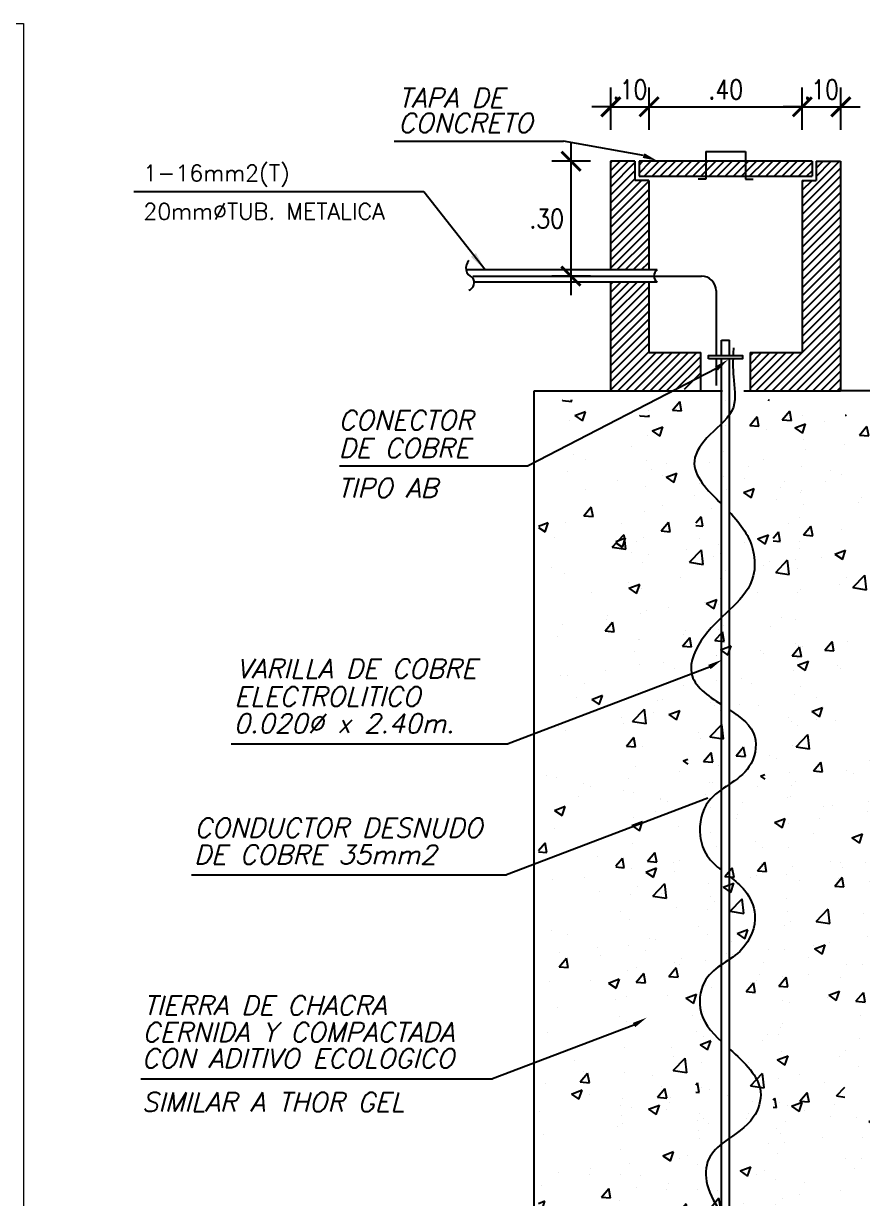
# Model space of a CAD drawing. Header units: millimetres. Extents: x 821 to 906, y 83 to 185.
# Drawn here: x 887.43 to 891.33, y 91.86 to 97.32 of the extents above; entities that cross this region are included whole.
import ezdxf

# ---------------------------------------------------------------- set-up
doc = ezdxf.new("R2010")
doc.units = ezdxf.units.MM
doc.linetypes.add('HIDDEN', pattern=[0.375, 0.25, -0.125])
doc.linetypes.add('HIDDEN2', pattern=[0.1875, 0.125, -0.0625])
for name, color, linetype in [('Alimentador', 1, 'HIDDEN'), ('Alumbrado', 3, 'Continuous'), ('BLOCK', 6, 'Continuous'), ('E-TEXTOS', 3, 'Continuous'), ('ND', 2, 'Continuous'), ('S-ESQUEMA', 3, 'Continuous'), ('tc', 150, 'HIDDEN2')]:
    doc.layers.add(name, color=color, linetype=linetype)
doc.styles.add('ROMANS', font='romans.shx', dxfattribs={"height": 0.09})
doc.styles.add('SARA', font='romans.shx', dxfattribs={"width": 0.85, "height": 0.1})
doc.dimstyles.new('ACOT1_50_25', dxfattribs={"dimtxt": 0.095, "dimasz": 0.1, "dimexe": 0.1, "dimexo": 0.1, "dimgap": 0.04, "dimtad": 2, "dimtih": 1, "dimtoh": 1, "dimlfac": 0.5, "dimzin": 4, "dimdsep": 46, "dimtxsty": 'Standard', "dimblk1": 'ARCHTICK', "dimblk2": 'ARCHTICK', "dimsah": 1, "dimcen": 0.1, "dimdle": 0.1, "dimclrd": 7, "dimclre": 7, "dimclrt": 3, "dimadec": 0, "dimazin": 0, "dimtfac": 1, "dimtix": 1, "dimtmove": 2, "dimatfit": 3, "dimldrblk": 'ARCHTICK', "dimfxl": 1, "dimtolj": 1, "dimtzin": 4, "dimarcsym": 0})
doc.dimstyles.new('JOSE', dxfattribs={"dimtxt": 0.2, "dimasz": 0.1, "dimexe": 0.1, "dimexo": 0.1, "dimgap": 0.025, "dimtad": 1, "dimzin": 5, "dimdsep": 46, "dimtxsty": 'Standard', "dimcen": 0.1, "dimdle": 0.1, "dimclrd": 7, "dimclre": 7, "dimclrt": 3, "dimadec": 0, "dimazin": 0, "dimtfac": 1, "dimtmove": 2, "dimatfit": 3, "dimfxl": 1, "dimtvp": 1, "dimtolj": 1, "dimtzin": 5, "dimarcsym": 0})

# ---------------------------------------------------------------- blocks, each defined once
blk = doc.blocks.new('TG4TG45T6HFF')
at = {"color": 251, "lineweight": 0, "true_color": 0x636466}
blk.add_line((861.1075, 172.5249), (868.1075, 172.5249), dxfattribs=at)
blk.add_lwpolyline([(861.1075, 172.5249), (868.1075, 172.5249), (868.1075, 165.8249), (861.1075, 165.8249)], close=True, dxfattribs=at)
blk = doc.blocks.new('_ARCHTICK')
at = {"color": 0, "linetype": 'ByBlock', "const_width": 0.15}
blk.add_lwpolyline([(-0.5, -0.5), (0.5, 0.5)], dxfattribs=at)
blk = doc.blocks.new('*D48')
at = {"layer": 'Defpoints', "color": 0, "transparency": 16777216}
for p in [(1378.8602, 136.4875), (1378.6585, 136.2677), (1378.8602, 136.2677)]:
    blk.add_point(p, dxfattribs=at)
at = {"layer": 'S-ESQUEMA', "color": 7, "lineweight": -2, "transparency": 16777216}
for p, q in [((1378.6585, 136.3677), (1378.6585, 136.5875)), ((1378.8602, 136.3677), (1378.8602, 136.5875)), ((1378.6585, 136.4875), (1378.5585, 136.4875)), ((1378.6585, 136.4875), (1378.8602, 136.4875)), ((1378.8602, 136.4875), (1378.9602, 136.4875))]:
    blk.add_line(p, q, dxfattribs=at)
at = {"layer": 'S-ESQUEMA', "color": 7, "lineweight": -2, "transparency": 16777216, "xscale": 0.1, "yscale": 0.1, "zscale": 0.1}
blk.add_blockref('_ARCHTICK', (1378.6585, 136.4875), dxfattribs=at)
at = {"layer": 'S-ESQUEMA', "color": 7, "lineweight": -2, "transparency": 16777216, "xscale": 0.1, "yscale": 0.1, "zscale": 0.1, "rotation": 180}
blk.add_blockref('_ARCHTICK', (1378.8602, 136.4875), dxfattribs=at)
at = {"layer": 'S-ESQUEMA', "color": 3, "transparency": 16777216, "insert": (1378.7594, 136.5775), "char_height": 0.1, "attachment_point": 5, "style": 'SARA'}
blk.add_mtext('\\A1;.10', dxfattribs=at)
blk = doc.blocks.new('*D49')
at = {"layer": 'Defpoints', "color": 0, "transparency": 16777216}
for p in [(1378.6585, 136.4875), (1377.8585, 136.2677), (1378.6585, 136.2677)]:
    blk.add_point(p, dxfattribs=at)
at = {"layer": 'S-ESQUEMA', "color": 7, "lineweight": -2, "transparency": 16777216}
for p, q in [((1377.8585, 136.3677), (1377.8585, 136.5875)), ((1378.6585, 136.3677), (1378.6585, 136.5875)), ((1377.7585, 136.4875), (1378.7585, 136.4875))]:
    blk.add_line(p, q, dxfattribs=at)
at = {"layer": 'S-ESQUEMA', "color": 7, "lineweight": -2, "transparency": 16777216, "xscale": 0.1, "yscale": 0.1, "zscale": 0.1, "rotation": 180}
blk.add_blockref('_ARCHTICK', (1377.8585, 136.4875), dxfattribs=at)
at = {"layer": 'S-ESQUEMA', "color": 7, "lineweight": -2, "transparency": 16777216, "xscale": 0.1, "yscale": 0.1, "zscale": 0.1}
blk.add_blockref('_ARCHTICK', (1378.6585, 136.4875), dxfattribs=at)
at = {"layer": 'S-ESQUEMA', "color": 3, "transparency": 16777216, "insert": (1378.2585, 136.5775), "char_height": 0.1, "attachment_point": 5, "style": 'SARA'}
blk.add_mtext('\\A1;.40', dxfattribs=at)
blk = doc.blocks.new('*D50')
at = {"layer": 'Defpoints', "color": 0, "transparency": 16777216}
for p in [(1377.8585, 136.4875), (1377.6585, 136.2677), (1377.8585, 136.2677)]:
    blk.add_point(p, dxfattribs=at)
at = {"layer": 'S-ESQUEMA', "color": 7, "lineweight": -2, "transparency": 16777216}
for p, q in [((1377.6585, 136.3677), (1377.6585, 136.5875)), ((1377.8585, 136.3677), (1377.8585, 136.5875)), ((1377.6585, 136.4875), (1377.5585, 136.4875)), ((1377.6585, 136.4875), (1377.8585, 136.4875)), ((1377.8585, 136.4875), (1377.9585, 136.4875))]:
    blk.add_line(p, q, dxfattribs=at)
at = {"layer": 'S-ESQUEMA', "color": 7, "lineweight": -2, "transparency": 16777216, "xscale": 0.1, "yscale": 0.1, "zscale": 0.1}
blk.add_blockref('_ARCHTICK', (1377.6585, 136.4875), dxfattribs=at)
at = {"layer": 'S-ESQUEMA', "color": 7, "lineweight": -2, "transparency": 16777216, "xscale": 0.1, "yscale": 0.1, "zscale": 0.1, "rotation": 180}
blk.add_blockref('_ARCHTICK', (1377.8585, 136.4875), dxfattribs=at)
at = {"layer": 'S-ESQUEMA', "color": 3, "transparency": 16777216, "insert": (1377.7585, 136.5775), "char_height": 0.1, "attachment_point": 5, "style": 'SARA'}
blk.add_mtext('\\A1;.10', dxfattribs=at)
blk = doc.blocks.new('*D51')
at = {"layer": 'Defpoints', "color": 0, "transparency": 16777216}
for p in [(1378.8602, 136.4875), (1378.6585, 136.2677), (1378.8602, 136.2677)]:
    blk.add_point(p, dxfattribs=at)
at = {"layer": 'S-ESQUEMA', "color": 7, "lineweight": -2, "transparency": 16777216}
for p, q in [((1378.6585, 136.3677), (1378.6585, 136.5875)), ((1378.8602, 136.3677), (1378.8602, 136.5875)), ((1378.6585, 136.4875), (1378.5585, 136.4875)), ((1378.6585, 136.4875), (1378.8602, 136.4875)), ((1378.8602, 136.4875), (1378.9602, 136.4875))]:
    blk.add_line(p, q, dxfattribs=at)
at = {"layer": 'S-ESQUEMA', "color": 7, "lineweight": -2, "transparency": 16777216, "xscale": 0.1, "yscale": 0.1, "zscale": 0.1}
blk.add_blockref('_ARCHTICK', (1378.6585, 136.4875), dxfattribs=at)
at = {"layer": 'S-ESQUEMA', "color": 7, "lineweight": -2, "transparency": 16777216, "xscale": 0.1, "yscale": 0.1, "zscale": 0.1, "rotation": 180}
blk.add_blockref('_ARCHTICK', (1378.8602, 136.4875), dxfattribs=at)
at = {"layer": 'S-ESQUEMA', "color": 3, "transparency": 16777216, "insert": (1378.7594, 136.5775), "char_height": 0.1, "attachment_point": 5, "style": 'SARA'}
blk.add_mtext('\\A1;.10', dxfattribs=at)
blk = doc.blocks.new('*D52')
at = {"layer": 'Defpoints', "color": 0, "transparency": 16777216}
for p in [(1377.6518, 136.2028), (1377.4502, 135.6028), (1377.6518, 135.6028)]:
    blk.add_point(p, dxfattribs=at)
at = {"layer": 'S-ESQUEMA', "color": 7, "lineweight": -2, "transparency": 16777216}
for p, q in [((1377.4502, 136.3028), (1377.4502, 135.5028)), ((1377.5518, 136.2028), (1377.3502, 136.2028)), ((1377.5518, 135.6028), (1377.3502, 135.6028))]:
    blk.add_line(p, q, dxfattribs=at)
at = {"layer": 'S-ESQUEMA', "color": 7, "lineweight": -2, "transparency": 16777216, "xscale": 0.1, "yscale": 0.1, "zscale": 0.1}
for p, rotation in [((1377.4502, 136.2028), 90), ((1377.4502, 135.6028), 270)]:
    blk.add_blockref('_ARCHTICK', p, dxfattribs=dict(at, rotation=rotation))
at = {"layer": 'S-ESQUEMA', "color": 3, "transparency": 16777216, "insert": (1377.3232, 135.9028), "char_height": 0.1, "attachment_point": 5, "style": 'SARA'}
blk.add_mtext('\\A1;.30', dxfattribs=at)
blk = doc.blocks.new('*X47')
at = {"color": 0, "linetype": 'Continuous'}
for p, q in [((368.568, 41.7598), (368.5697, 41.7618)), ((368.568, 41.7598), (368.5919, 41.7577)), ((368.5919, 41.7574), (368.5911, 41.7618)), ((368.8549, 41.7347), (368.8742, 41.7577)), ((368.8788, 41.7323), (368.8742, 41.7574)), ((368.994, 41.7608), (368.994, 41.7608)), ((369.1038, 41.7618), (369.1072, 41.7613)), ((369.1072, 41.761), (369.1071, 41.7618)), ((368.5999, 41.7204), (368.6279, 41.7311)), ((368.5999, 41.7204), (368.6198, 41.707)), ((368.6198, 41.7067), (368.6279, 41.7308)), ((368.7919, 41.7352), (368.7919, 41.7352)), ((368.8549, 41.7347), (368.8788, 41.7326)), ((369.1418, 41.7096), (369.1611, 41.7326)), ((369.1657, 41.7072), (369.1611, 41.7323)), ((368.5866, 41.7071), (368.5866, 41.7071)), ((369.1418, 41.7096), (369.1657, 41.7075)), ((369.1748, 41.6883), (369.2028, 41.6991)), ((369.1748, 41.6883), (369.1946, 41.6749)), ((369.1947, 41.6746), (369.2028, 41.6988)), ((369.2532, 41.7054), (369.2532, 41.7054)), ((369.0016, 41.6722), (369.0016, 41.6722)), ((369.1017, 41.6854), (369.1017, 41.6854)), ((369.1969, 41.6577), (369.1969, 41.6577)), ((368.749, 41.639), (368.749, 41.639)), ((368.9891, 41.6277), (368.9891, 41.6277)), ((368.5975, 41.619), (368.5975, 41.619)), ((368.6269, 41.6049), (368.6269, 41.6049)), ((368.7871, 41.6021), (368.7871, 41.6021)), ((368.8404, 41.5959), (368.8404, 41.5959)), ((369.0936, 41.6063), (369.0936, 41.6063)), ((368.5817, 41.5739), (368.5817, 41.5739)), ((368.8387, 41.5593), (368.8667, 41.5701)), ((368.8586, 41.5456), (368.8667, 41.5698)), ((368.8603, 41.5662), (368.8603, 41.5662)), ((369.0539, 41.5869), (369.0539, 41.5869)), ((369.2675, 41.5779), (369.2675, 41.5779)), ((368.7112, 41.5512), (368.7112, 41.5512)), ((368.8387, 41.5593), (368.8586, 41.5459)), ((368.9247, 41.5422), (368.9247, 41.5422)), ((369.148, 41.5476), (369.148, 41.5476)), ((368.627, 41.5262), (368.627, 41.5262)), ((368.9965, 41.5277), (368.9965, 41.5277)), ((369.1383, 41.5332), (369.1383, 41.5332)), ((369.1894, 41.5184), (369.1894, 41.5184)), ((369.192, 41.5245), (369.192, 41.5245)), ((368.6235, 41.4589), (368.6428, 41.4819)), ((368.6474, 41.4565), (368.6428, 41.4816)), ((368.6437, 41.4812), (368.6437, 41.4812)), ((368.9561, 41.4784), (368.9561, 41.4784)), ((368.9843, 41.4945), (368.9843, 41.4945)), ((368.6235, 41.4589), (368.6474, 41.4568)), ((368.7822, 41.4689), (368.7822, 41.4689)), ((368.916, 41.4405), (368.9297, 41.4568)), ((368.9343, 41.4314), (368.9297, 41.4565)), ((368.5054, 41.4314), (368.5306, 41.4411)), ((368.5054, 41.4284), (368.5225, 41.4169)), ((368.5225, 41.4166), (368.5306, 41.4408)), ((368.5768, 41.4408), (368.5768, 41.4408)), ((368.7229, 41.4384), (368.7229, 41.4384)), ((368.916, 41.4333), (368.9343, 41.4317)), ((369.1973, 41.4087), (369.2166, 41.4317)), ((369.2212, 41.4063), (369.2166, 41.4314)), ((369.2954, 41.4231), (369.2954, 41.4231)), ((368.5473, 41.4016), (368.5473, 41.4016)), ((368.6977, 41.3771), (368.7289, 41.4096)), ((368.7334, 41.3714), (368.7289, 41.4094)), ((368.7608, 41.3926), (368.7608, 41.3926)), ((368.9744, 41.3836), (368.9744, 41.3836)), ((369.0428, 41.3898), (369.0428, 41.3898)), ((369.0774, 41.3983), (369.1054, 41.409)), ((369.0774, 41.3983), (369.0973, 41.3849)), ((369.0974, 41.3846), (369.1055, 41.4088)), ((369.1871, 41.3914), (369.1871, 41.3914)), ((369.1973, 41.4087), (369.2212, 41.4066)), ((368.6977, 41.3771), (368.7333, 41.3716)), ((368.7911, 41.3567), (368.7911, 41.3567)), ((368.8913, 41.3699), (368.8913, 41.3699)), ((368.9794, 41.3614), (368.9794, 41.3614)), ((369.1879, 41.3745), (369.1879, 41.3745)), ((368.5385, 41.3235), (368.5385, 41.3235)), ((368.7773, 41.3358), (368.7773, 41.3358)), ((369.1089, 41.3384), (369.1089, 41.3384)), ((369.1246, 41.3109), (369.1558, 41.3434)), ((369.1602, 41.3052), (369.1558, 41.3432)), ((368.572, 41.3076), (368.572, 41.3076)), ((368.8756, 41.2984), (368.8756, 41.2984)), ((369.1246, 41.3109), (369.1602, 41.3054)), ((368.6424, 41.2583), (368.6424, 41.2583)), ((368.7413, 41.2693), (368.7693, 41.28)), ((368.7413, 41.2693), (368.7612, 41.2559)), ((368.7613, 41.2556), (368.7694, 41.2797)), ((369.1823, 41.2582), (369.1823, 41.2582)), ((369.1901, 41.2653), (369.1901, 41.2653)), ((369.2903, 41.2785), (369.2903, 41.2785)), ((368.9375, 41.2321), (368.9375, 41.2321)), ((368.9745, 41.2282), (368.9745, 41.2282)), ((368.6859, 41.1989), (368.6859, 41.1989)), ((368.7725, 41.2026), (368.7725, 41.2026)), ((368.786, 41.2121), (368.786, 41.2121)), ((368.5671, 41.1744), (368.5671, 41.1744)), ((368.679, 41.158), (368.6983, 41.181)), ((368.6829, 41.1882), (368.6829, 41.1882)), ((368.7029, 41.1556), (368.6983, 41.1807)), ((369.11, 41.1701), (369.11, 41.1701)), ((368.5537, 41.1435), (368.5537, 41.1435)), ((368.679, 41.158), (368.7029, 41.1559)), ((368.9659, 41.1329), (368.9852, 41.1559)), ((368.9898, 41.1305), (368.9852, 41.1556)), ((368.7673, 41.1345), (368.7673, 41.1345)), ((368.9659, 41.1329), (368.9898, 41.1308)), ((368.9801, 41.1082), (369.0081, 41.119)), ((368.9801, 41.1082), (369, 41.0948)), ((368.9808, 41.1254), (368.9808, 41.1254)), ((369, 41.0945), (369.0081, 41.1187)), ((369.0849, 41.1076), (369.0849, 41.1076)), ((369.1774, 41.125), (369.1774, 41.125)), ((369.1851, 41.1208), (369.1851, 41.1208)), ((369.1943, 41.1164), (369.1943, 41.1164)), ((369.2528, 41.1078), (369.2721, 41.1308)), ((369.2528, 41.1078), (369.2767, 41.1057)), ((369.2767, 41.1054), (369.2721, 41.1305)), ((368.8323, 41.0743), (368.8323, 41.0743)), ((368.9697, 41.0951), (368.9697, 41.0951)), ((369.0924, 41.0997), (369.0924, 41.0997)), ((368.6808, 41.0544), (368.6808, 41.0544)), ((368.7676, 41.0694), (368.7676, 41.0694)), ((368.8591, 41.0597), (368.8591, 41.0597)), ((368.5622, 41.0413), (368.5622, 41.0413)), ((368.5807, 41.0412), (368.5807, 41.0412)), ((368.6258, 41.0197), (368.6258, 41.0197)), ((368.6033, 40.9849), (368.6033, 40.9849)), ((368.644, 40.9792), (368.672, 40.99)), ((368.6639, 40.9655), (368.672, 40.9897)), ((369.1726, 40.9919), (369.1726, 40.9919)), ((369.1882, 41.0119), (369.1882, 41.0119)), ((369.2313, 40.9829), (369.2313, 40.9829)), ((368.644, 40.9792), (368.6639, 40.9658)), ((368.7508, 40.9213), (368.7819, 40.9537)), ((368.7864, 40.9155), (368.782, 40.9535)), ((368.8169, 40.9758), (368.8169, 40.9758)), ((368.955, 40.9719), (368.955, 40.9719)), ((368.9648, 40.9619), (368.9648, 40.9619)), ((369.0304, 40.9668), (369.0304, 40.9668)), ((369.0798, 40.963), (369.0798, 40.963)), ((369.2189, 40.9472), (369.2469, 40.9579)), ((369.2388, 40.9335), (369.2469, 40.9576)), ((369.2439, 40.9578), (369.2439, 40.9578)), ((368.7217, 40.9318), (368.7217, 40.9318)), ((368.7508, 40.9213), (368.7864, 40.9158)), ((368.7628, 40.9363), (368.7628, 40.9363)), ((368.9797, 40.9498), (368.9797, 40.9498)), ((369.2189, 40.9472), (369.2388, 40.9338)), ((368.5574, 40.9081), (368.5574, 40.9081)), ((368.5756, 40.8966), (368.5756, 40.8966)), ((368.7271, 40.9165), (368.7271, 40.9165)), ((368.7345, 40.8571), (368.7538, 40.8801)), ((368.7584, 40.8548), (368.7538, 40.8798)), ((369.1777, 40.8551), (369.2088, 40.8875)), ((369.2133, 40.8493), (369.2089, 40.8873)), ((368.7345, 40.8571), (368.7584, 40.8551)), ((368.9599, 40.8287), (368.9599, 40.8287)), ((369.0214, 40.832), (369.0407, 40.855)), ((369.0214, 40.832), (369.0453, 40.83)), ((369.0453, 40.8297), (369.0407, 40.8547)), ((369.1077, 40.8319), (369.1077, 40.8319)), ((369.1677, 40.8587), (369.1677, 40.8587)), ((369.1777, 40.8551), (369.2133, 40.8496)), ((368.7579, 40.8031), (368.7579, 40.8031)), ((368.8828, 40.8182), (368.8947, 40.8227)), ((368.8828, 40.8182), (368.8947, 40.8101)), ((368.9746, 40.8052), (368.9746, 40.8052)), ((369.1261, 40.8252), (369.1261, 40.8252)), ((368.5255, 40.7805), (368.5255, 40.7805)), ((368.5525, 40.775), (368.5525, 40.775)), ((368.739, 40.7714), (368.739, 40.7714)), ((368.8744, 40.7919), (368.8744, 40.7919)), ((368.8745, 40.792), (368.8745, 40.792)), ((368.6218, 40.7588), (368.6218, 40.7588)), ((368.6412, 40.7518), (368.6412, 40.7518)), ((368.9525, 40.7624), (368.9525, 40.7624)), ((369.166, 40.7534), (369.166, 40.7534)), ((368.6098, 40.7267), (368.6098, 40.7267)), ((368.8233, 40.7177), (368.8233, 40.7177)), ((369.0369, 40.7087), (369.0369, 40.7087)), ((369.1628, 40.7256), (369.1628, 40.7256)), ((368.5467, 40.6892), (368.5747, 40.6999)), ((368.5467, 40.6892), (368.5666, 40.6757)), ((368.5666, 40.6754), (368.5747, 40.6996)), ((368.9551, 40.6956), (368.9551, 40.6956)), ((369.2504, 40.6997), (369.2504, 40.6997)), ((369.2735, 40.7007), (369.2735, 40.7007)), ((368.753, 40.67), (368.753, 40.67)), ((368.8694, 40.6475), (368.8694, 40.6475)), ((369.0209, 40.6674), (369.0209, 40.6674)), ((369.1215, 40.6571), (369.1495, 40.6679)), ((369.1215, 40.6571), (369.1414, 40.6437)), ((369.1415, 40.6434), (369.1496, 40.6676)), ((368.5477, 40.6418), (368.5477, 40.6418)), ((368.7692, 40.6343), (368.7692, 40.6343)), ((368.5054, 40.5841), (368.5224, 40.6043)), ((368.5166, 40.601), (368.5166, 40.601)), ((368.527, 40.579), (368.5224, 40.6041)), ((369.0912, 40.5932), (369.0912, 40.5932)), ((369.158, 40.5924), (369.158, 40.5924)), ((368.5054, 40.5812), (368.527, 40.5793)), ((368.6594, 40.5681), (368.6594, 40.5681)), ((368.79, 40.5563), (368.8093, 40.5792)), ((368.79, 40.5563), (368.8139, 40.5542)), ((368.8139, 40.5539), (368.8093, 40.579)), ((368.8579, 40.5532), (368.8579, 40.5532)), ((368.8729, 40.5591), (368.8729, 40.5591)), ((368.9502, 40.5624), (368.9502, 40.5624)), ((369.0769, 40.5312), (369.0962, 40.5541)), ((369.1008, 40.5288), (369.0962, 40.5539)), ((369.2684, 40.5561), (369.2684, 40.5561)), ((368.7482, 40.5368), (368.7482, 40.5368)), ((368.7854, 40.5281), (368.8135, 40.5389)), ((368.7854, 40.5281), (368.8053, 40.5147)), ((368.8054, 40.5144), (368.8135, 40.5386)), ((369.0769, 40.5312), (369.1008, 40.5291)), ((369.0865, 40.5501), (369.0865, 40.5501)), ((369.1683, 40.5429), (369.1683, 40.5429)), ((369.3, 40.541), (369.3, 40.541)), ((368.5428, 40.5087), (368.5428, 40.5087)), ((368.6247, 40.5131), (368.6247, 40.5131)), ((368.8038, 40.4654), (368.835, 40.4979)), ((368.8394, 40.4597), (368.835, 40.4977)), ((369.1871, 40.5054), (369.1871, 40.5054)), ((368.664, 40.4765), (368.664, 40.4765)), ((368.7641, 40.4897), (368.7641, 40.4897)), ((368.8038, 40.4654), (368.8394, 40.4599)), ((368.9538, 40.4654), (368.9538, 40.4654)), ((368.9453, 40.4293), (368.9453, 40.4293)), ((369.1531, 40.4593), (369.1531, 40.4593)), ((369.2307, 40.3992), (369.2619, 40.4317)), ((369.2663, 40.3935), (369.2619, 40.4314)), ((368.7205, 40.4253), (368.7205, 40.4253)), ((368.7433, 40.4037), (368.7433, 40.4037)), ((369.1632, 40.3983), (369.1632, 40.3983)), ((369.2307, 40.3992), (369.2663, 40.3937)), ((368.5379, 40.3755), (368.5379, 40.3755)), ((369.0242, 40.3671), (369.0522, 40.3778)), ((369.0441, 40.3534), (369.0522, 40.3775)), ((369.063, 40.3851), (369.063, 40.3851)), ((368.5815, 40.3637), (368.5815, 40.3637)), ((368.795, 40.3547), (368.795, 40.3547)), ((368.8104, 40.3519), (368.8104, 40.3519)), ((369.0086, 40.3457), (369.0086, 40.3457)), ((369.0242, 40.3671), (369.0441, 40.3536)), ((368.5588, 40.3187), (368.5588, 40.3187)), ((368.6589, 40.3319), (368.6589, 40.3319)), ((368.6658, 40.31), (368.6658, 40.31)), ((369.1065, 40.3254), (369.1065, 40.3254)), ((369.1482, 40.3261), (369.1482, 40.3261)), ((369.2221, 40.3367), (369.2221, 40.3367)), ((368.5586, 40.2805), (368.5779, 40.3035)), ((368.5586, 40.2805), (368.5825, 40.2784)), ((368.5825, 40.2781), (368.5779, 40.3032)), ((368.8455, 40.2554), (368.8648, 40.2784)), ((368.8694, 40.253), (368.8648, 40.2781)), ((368.8733, 40.2853), (368.8733, 40.2853)), ((368.8794, 40.301), (368.8794, 40.301)), ((368.9405, 40.2961), (368.9405, 40.2961)), ((369.0929, 40.2919), (369.0929, 40.2919)), ((368.64, 40.2453), (368.64, 40.2453)), ((368.6881, 40.238), (368.7161, 40.2488)), ((368.708, 40.2243), (368.7162, 40.2485)), ((368.7384, 40.2705), (368.7384, 40.2705)), ((368.8455, 40.2554), (368.8694, 40.2533)), ((369.1324, 40.2303), (369.1517, 40.2533)), ((369.1563, 40.2279), (369.1517, 40.253)), ((369.2094, 40.2605), (369.2094, 40.2605)), ((368.5331, 40.2423), (368.5331, 40.2423)), ((368.6881, 40.238), (368.708, 40.2246)), ((368.9578, 40.2274), (368.9578, 40.2274)), ((369.0579, 40.2406), (369.0579, 40.2406)), ((369.1324, 40.2303), (369.1563, 40.2282)), ((369.263, 40.206), (369.291, 40.2168)), ((369.2829, 40.1923), (369.291, 40.2165)), ((368.7052, 40.1941), (368.7052, 40.1941)), ((369.1434, 40.1929), (369.1434, 40.1929)), ((369.263, 40.206), (369.2829, 40.1926)), ((368.5537, 40.1742), (368.5537, 40.1742)), ((368.9356, 40.163), (368.9356, 40.163)), ((368.7155, 40.1514), (368.7155, 40.1514)), ((368.7336, 40.1373), (368.7336, 40.1373)), ((368.929, 40.1423), (368.929, 40.1423)), ((369.1425, 40.1333), (369.1425, 40.1333)), ((368.5282, 40.1092), (368.5282, 40.1092)), ((369.1042, 40.1027), (369.1042, 40.1027)), ((368.8526, 40.0696), (368.8526, 40.0696)), ((368.9269, 40.077), (368.9549, 40.0878)), ((368.9269, 40.077), (368.9468, 40.0636)), ((368.9468, 40.0633), (368.9549, 40.0875)), ((368.9527, 40.0828), (368.9527, 40.0828)), ((369.09, 40.0867), (369.09, 40.0867)), ((368.6, 40.0363), (368.6, 40.0363)), ((368.8568, 40.0467), (368.8568, 40.0467)), ((368.8568, 40.0096), (368.888, 40.042)), ((368.8924, 40.0038), (368.888, 40.0418)), ((369.1385, 40.0598), (369.1385, 40.0598)), ((368.6141, 39.9796), (368.6334, 40.0026)), ((368.6235, 40.0066), (368.6235, 40.0066)), ((368.638, 39.9772), (368.6334, 40.0023)), ((368.7287, 40.0042), (368.7287, 40.0042)), ((368.8568, 40.0096), (368.8924, 40.0041)), ((368.9308, 40.0298), (368.9308, 40.0298)), ((368.5233, 39.976), (368.5233, 39.976)), ((368.6141, 39.9796), (368.638, 39.9775)), ((368.916, 39.9724), (368.9203, 39.9775)), ((368.9249, 39.9521), (368.9203, 39.9772)), ((369.1859, 39.9989), (369.1859, 39.9989)), ((369.2516, 39.9782), (369.2516, 39.9782)), ((368.5908, 39.948), (368.6188, 39.9587)), ((368.5908, 39.948), (368.6107, 39.9346)), ((368.6107, 39.9343), (368.6188, 39.9585)), ((368.6376, 39.947), (368.6376, 39.947)), ((368.8511, 39.938), (368.8511, 39.938)), ((368.916, 39.9532), (368.9249, 39.9524)), ((368.9526, 39.9588), (368.9526, 39.9588)), ((368.999, 39.945), (368.999, 39.945)), ((369.1879, 39.9294), (369.2072, 39.9524)), ((369.2118, 39.927), (369.2072, 39.9521)), ((369.2837, 39.9434), (369.3054, 39.9659)), ((369.2837, 39.9434), (369.3054, 39.94)), ((368.7193, 39.9188), (368.7193, 39.9188)), ((368.7473, 39.9118), (368.7473, 39.9118)), ((368.8475, 39.925), (368.8475, 39.925)), ((369.0646, 39.9289), (369.0646, 39.9289)), ((369.1336, 39.9266), (369.1336, 39.9266)), ((369.1656, 39.916), (369.1937, 39.9267)), ((369.1656, 39.916), (369.1855, 39.9025)), ((369.1856, 39.9022), (369.1937, 39.9264)), ((369.1879, 39.9294), (369.2118, 39.9273)), ((369.2781, 39.9199), (369.2781, 39.9199)), ((368.5084, 39.9023), (368.5084, 39.9023)), ((368.7219, 39.8932), (368.7219, 39.8932)), ((368.9259, 39.8966), (368.9259, 39.8966)), ((368.9354, 39.8842), (368.9354, 39.8842)), ((368.7238, 39.871), (368.7238, 39.871)), ((369.149, 39.8752), (369.149, 39.8752)), ((368.5185, 39.8429), (368.5185, 39.8429)), ((369.1054, 39.8189), (369.1054, 39.8189)), ((369.1464, 39.8205), (369.1464, 39.8205)), ((369.2465, 39.8336), (369.2465, 39.8336)), ((368.8296, 39.7869), (368.8576, 39.7977)), ((368.8296, 39.7869), (368.8495, 39.7735)), ((368.8495, 39.7732), (368.8576, 39.7974)), ((368.8937, 39.7872), (368.8937, 39.7872)), ((369.1288, 39.7935), (369.1288, 39.7935)), ((368.6421, 39.7541), (368.6421, 39.7541)), ((368.7423, 39.7673), (368.7423, 39.7673)), ((368.8721, 39.7788), (368.8721, 39.7788)), ((368.921, 39.7635), (368.921, 39.7635)), ((368.558, 39.7436), (368.558, 39.7436)), ((368.6388, 39.7388), (368.6388, 39.7388)), ((368.719, 39.7379), (368.719, 39.7379)), ((368.7715, 39.7346), (368.7715, 39.7346)), ((368.985, 39.7256), (368.985, 39.7256)), ((368.5136, 39.7097), (368.5136, 39.7097)), ((368.6696, 39.6787), (368.6889, 39.7017)), ((368.6935, 39.6764), (368.6889, 39.7014)), ((369.1986, 39.7166), (369.1986, 39.7166)), ((369.2928, 39.6958), (369.2928, 39.6958)), ((368.5054, 39.6625), (368.5215, 39.6687)), ((368.5134, 39.6442), (368.5215, 39.6684)), ((368.6696, 39.6787), (368.6935, 39.6766)), ((368.9565, 39.6536), (368.9758, 39.6766)), ((368.9804, 39.6513), (368.9758, 39.6763)), ((369.0411, 39.6627), (369.0411, 39.6627)), ((369.1413, 39.6759), (369.1413, 39.6759)), ((368.5054, 39.6433), (368.5141, 39.6524)), ((368.5054, 39.6499), (368.5134, 39.6445)), ((368.5186, 39.6142), (368.5142, 39.6521)), ((368.9565, 39.6536), (368.9804, 39.6515)), ((369.0683, 39.6259), (369.0963, 39.6366)), ((369.0882, 39.6122), (369.0964, 39.6364)), ((369.1239, 39.6603), (369.1239, 39.6603)), ((369.2434, 39.6285), (369.2627, 39.6515)), ((369.2673, 39.6262), (369.2627, 39.6512)), ((368.5054, 39.6164), (368.5186, 39.6144)), ((368.637, 39.6095), (368.637, 39.6095)), ((368.7141, 39.6047), (368.7141, 39.6047)), ((368.7885, 39.6294), (368.7885, 39.6294)), ((368.9162, 39.6303), (368.9162, 39.6303)), ((369.0683, 39.6259), (369.0882, 39.6125)), ((369.2434, 39.6285), (369.2673, 39.6264)), ((368.5087, 39.5766), (368.5087, 39.5766)), ((368.5369, 39.5963), (368.5369, 39.5963)), ((368.9099, 39.5537), (368.941, 39.5862)), ((368.9455, 39.548), (368.9411, 39.5859)), ((369.0888, 39.5802), (369.0888, 39.5802)), ((368.8556, 39.5402), (368.8556, 39.5402)), ((368.9099, 39.5537), (368.9454, 39.5482)), ((368.6936, 39.5302), (368.6936, 39.5302)), ((368.9071, 39.5212), (368.9071, 39.5212)), ((369.036, 39.5181), (369.036, 39.5181)), ((369.1191, 39.5272), (369.1191, 39.5272)), ((369.1207, 39.5122), (369.1207, 39.5122)), ((369.1875, 39.5381), (369.1875, 39.5381)), ((368.5644, 39.4855), (368.5644, 39.4855)), ((368.6223, 39.5001), (368.6223, 39.5001)), ((368.7322, 39.4969), (368.7602, 39.5076)), ((368.7322, 39.4969), (368.7521, 39.4835)), ((368.7522, 39.4832), (368.7603, 39.5073)), ((368.9113, 39.4972), (368.9113, 39.4972)), ((368.9359, 39.5049), (368.9359, 39.5049)), ((369.1847, 39.4924), (369.1847, 39.4924)), ((368.5318, 39.4517), (368.5318, 39.4517)), ((368.6833, 39.4717), (368.6833, 39.4717)), ((368.7093, 39.4716), (368.7093, 39.4716)), ((368.778, 39.4765), (368.778, 39.4765)), ((368.9514, 39.4523), (368.9514, 39.4523)), ((368.9915, 39.4675), (368.9915, 39.4675)), ((369.205, 39.4585), (369.205, 39.4585)), ((368.7181, 39.4123), (368.7181, 39.4123)), ((368.7251, 39.3779), (368.7444, 39.4008)), ((368.749, 39.3755), (368.7444, 39.4006)), ((369.1142, 39.394), (369.1142, 39.394)), ((368.7251, 39.3779), (368.749, 39.3758)), ((368.9064, 39.364), (368.9064, 39.364)), ((369.0196, 39.3618), (369.0313, 39.3757)), ((369.0338, 39.3618), (369.0313, 39.3755)), ((369.0823, 39.3803), (369.0823, 39.3803))]:
    blk.add_line(p, q, dxfattribs=at)
blk = doc.blocks.new('NDTND')
at = {"layer": 'ND', "linetype": 'Continuous'}
h = blk.add_hatch(dxfattribs=at)
h.set_pattern_fill('ANSI31', color=2, scale=0.24, style=0)
h.set_pattern_definition([(45, (1258.086725, 139.411158), (-0.0212132034, 0.0212132034), [])])
h.paths.add_polyline_path([(1377.8569, 136.1028), (1377.7844, 136.1028), (1377.7844, 136.2028), (1377.6569, 136.2028), (1377.6569, 135.6348), (1377.8569, 135.6348)])
h.paths.add_polyline_path([(1377.8569, 135.5709), (1377.6569, 135.5709), (1377.6569, 135.0028), (1378.0295, 135.0028), (1378.1288, 135.0673), (1378.1288, 135.2028), (1377.8569, 135.2028)])
h.paths.add_polyline_path([(1378.6585, 135.2028), (1378.3867, 135.2028), (1378.3867, 135.0028), (1378.8585, 135.0028), (1378.8585, 136.2028), (1378.7311, 136.2028), (1378.7311, 136.1028), (1378.6585, 136.1028)])
h = blk.add_hatch(dxfattribs=at)
h.set_pattern_fill('ANSI31', color=2, scale=0.24, style=0)
h.set_pattern_definition([(45, (1268.427745, 139.281256), (-0.0212132034, 0.0212132034), [])])
h.paths.add_polyline_path([(1378.3626, 136.2028), (1378.3626, 136.1242), (1378.7097, 136.1242), (1378.7097, 136.2028)])
h.paths.add_polyline_path([(1378.3626, 136.1242), (1378.3626, 136.2028), (1378.1545, 136.2028), (1378.1545, 136.1242)])
h.paths.add_polyline_path([(1378.1545, 136.1242), (1378.1545, 136.2028), (1377.8057, 136.2028), (1377.8057, 136.1242)])
at = {"layer": 'Alimentador', "color": 1, "linetype": 'Continuous'}
for p, q in [((1376.9375, 135.6028), (1378.1321, 135.6028)), ((1378.208, 135.5269), (1378.208, 135.1883)), ((1378.208, 135.1698), (1378.208, 135.0317))]:
    blk.add_line(p, q, dxfattribs=at)
blk.add_arc((1378.1321, 135.5269), 0.0759, 0, 89.99999, dxfattribs=at)
at = {"layer": 'Alumbrado', "linetype": 'Continuous'}
blk.add_lwpolyline([(1378.1686, 135.1698), (1378.1686, 135.1883), (1378.3468, 135.1883), (1378.3468, 135.1698)], close=True, dxfattribs=at)
at = {"layer": 'BLOCK', "linetype": 'Continuous'}
for p, q in [((1378.2364, 135.1883), (1378.2364, 135.2681)), ((1378.2364, 135.2681), (1378.2791, 135.2681)), ((1378.2791, 135.1883), (1378.2791, 135.2681)), ((1378.2364, 130.7049), (1378.2364, 135.1698)), ((1378.2791, 130.7049), (1378.2791, 135.1698))]:
    blk.add_line(p, q, dxfattribs=at)
at = {"layer": 'BLOCK', "color": 5, "linetype": 'Continuous'}
blk.add_open_spline([(1378.2987, 135.2286), (1378.2981, 135.2152), (1378.2976, 135.2018), (1378.2972, 135.1883)], degree=3, dxfattribs=at)
for points, knots in [([(1378.2967, 135.1698), (1378.296, 135.1399), (1378.2967, 135.0561), (1378.3274, 134.896), (1378.1778, 134.7895), (1378.0396, 134.6034), (1378.1663, 134.4824), (1378.2364, 134.4121)], [0.0596416, 0.0596416, 0.0596416, 0.0596416, 0.1501813, 0.3101612, 0.5012104, 0.6587801, 0.9248077, 0.9248077, 0.9248077, 0.9248077]), ([(1378.2791, 134.3682), (1378.3383, 134.3053), (1378.4104, 134.2104), (1378.4144, 133.9306), (1378.1682, 133.8067), (1378.0299, 133.5034), (1378.1633, 133.411), (1378.2364, 133.3638)], [0.980722, 0.980722, 0.980722, 0.980722, 1.22311, 1.350703, 1.756381, 1.962897, 2.193156, 2.193156, 2.193156, 2.193156]), ([(1378.2791, 133.3361), (1378.3392, 133.2966), (1378.4396, 133.2213), (1378.3874, 132.9766), (1378.156, 132.9114), (1378.1079, 132.7009), (1378.1543, 132.5686), (1378.2081, 132.5205), (1378.2364, 132.4981)], [2.238095, 2.238095, 2.238095, 2.238095, 2.430205, 2.590657, 2.86755, 3.053232, 3.164816, 3.271956, 3.271956, 3.271956, 3.271956]), ([(1378.2791, 132.4653), (1378.3075, 132.4435), (1378.3716, 132.3912), (1378.4345, 132.2493), (1378.353, 132.047), (1378.1442, 131.978), (1378.1026, 131.7454), (1378.1817, 131.6539), (1378.2364, 131.6026)], [3.325015, 3.325015, 3.325015, 3.325015, 3.430481, 3.56848, 3.760875, 4.006021, 4.159106, 4.375474, 4.375474, 4.375474, 4.375474]), ([(1378.2791, 131.5638), (1378.3174, 131.5296), (1378.3897, 131.4649), (1378.4595, 131.3407), (1378.4067, 131.1756), (1378.2705, 131.1003), (1378.1511, 130.9945), (1378.1514, 130.8375), (1378.2061, 130.7521), (1378.2364, 130.7049)], [4.430281, 4.430281, 4.430281, 4.430281, 4.575346, 4.699598, 4.839817, 5.036902, 5.159119, 5.294426, 5.461355, 5.461355, 5.461355, 5.461355])]:
    blk.add_open_spline(points, degree=3, knots=knots, dxfattribs=at)
at = {"layer": 'ND'}
for p, q in [((1376.5258, 136.3083), (1377.4113, 136.3083)), ((1377.8295, 136.2324), (1377.4113, 136.3083)), ((1378.21, 135.12), (1377.226, 134.6111)), ((1376.2416, 134.6111), (1377.226, 134.6111)), ((1378.1734, 133.5602), (1377.1213, 133.1595)), ((1375.6756, 133.1595), (1377.1213, 133.1595)), ((1375.6756, 133.1595), (1377.1213, 133.1595)), ((1378.1647, 132.8743), (1377.1126, 132.4736)), ((1375.4671, 132.4736), (1377.1126, 132.4736)), ((1375.4671, 132.4736), (1377.1126, 132.4736)), ((1377.7793, 131.6895), (1377.0394, 131.4092)), ((1375.2027, 131.4092), (1377.0394, 131.4092)), ((1375.2027, 131.4092), (1377.0394, 131.4092))]:
    blk.add_line(p, q, dxfattribs=at)
at = {"layer": 'ND', "color": 5}
for p, q in [((1378.1545, 136.2533), (1378.3626, 136.2533)), ((1378.1545, 136.2533), (1378.1545, 136.1093)), ((1378.3626, 136.2533), (1378.3626, 136.1093)), ((1378.1545, 136.1093), (1378.1145, 136.1093)), ((1378.3626, 136.1093), (1378.4026, 136.1093))]:
    blk.add_line(p, q, dxfattribs=at)
at = {"layer": 'ND', "linetype": 'Continuous'}
for p, q in [((1377.2577, 135.0028), (1377.6569, 135.0028)), ((1377.2577, 130.0028), (1377.2577, 135.0028)), ((1379.2577, 135.0028), (1378.8585, 135.0028)), ((1379.2577, 135.0028), (1378.8585, 135.0028))]:
    blk.add_line(p, q, dxfattribs=at)
at = {"layer": 'ND'}
for points in [[(1377.8249, 136.2205), (1377.8341, 136.2444), (1377.9013, 136.205)], [(1378.2178, 135.1098), (1378.2023, 135.1302), (1378.2711, 135.1667)], [(1378.1798, 133.5491), (1378.167, 133.5712), (1378.2399, 133.5987)], [(1377.7857, 131.6784), (1377.7729, 131.7006), (1377.8458, 131.728)]]:
    blk.add_solid(points, dxfattribs=at)
at = {"layer": 'tc', "linetype": 'Continuous'}
for p, q in [((1377.6569, 136.2028), (1377.6569, 135.6348)), ((1377.7844, 136.2028), (1377.6569, 136.2028)), ((1377.7844, 136.2028), (1377.7844, 136.1028)), ((1377.8057, 136.2028), (1377.8057, 136.1242)), ((1378.7097, 136.2028), (1377.8057, 136.2028)), ((1378.7097, 136.2028), (1378.7097, 136.1242)), ((1378.7097, 136.2028), (1378.7097, 136.1242)), ((1378.7311, 136.2028), (1378.7311, 136.1028)), ((1378.7311, 136.2028), (1378.8585, 136.2028)), ((1378.7311, 136.2028), (1378.7311, 136.1028)), ((1378.7311, 136.2028), (1378.8585, 136.2028)), ((1378.8585, 136.2028), (1378.8585, 135.0028)), ((1378.8585, 136.2028), (1378.8585, 135.0028)), ((1377.8057, 136.1242), (1378.7097, 136.1242)), ((1377.8569, 136.1028), (1377.7844, 136.1028)), ((1377.8569, 136.1028), (1377.8569, 135.6348)), ((1378.6585, 136.1028), (1378.7311, 136.1028)), ((1378.6585, 136.1028), (1378.6585, 135.2028)), ((1378.6585, 136.1028), (1378.7311, 136.1028)), ((1378.6585, 136.1028), (1378.6585, 135.2028)), ((1377.9007, 135.6348), (1376.9027, 135.6348)), ((1377.9007, 135.5709), (1376.9446, 135.5709)), ((1377.6569, 135.5709), (1377.6569, 135.0028)), ((1377.8569, 135.5709), (1377.8569, 135.2028)), ((1377.8569, 135.2028), (1378.1288, 135.2028)), ((1378.1288, 135.0028), (1378.1288, 135.2028)), ((1378.3867, 135.2028), (1378.6585, 135.2028)), ((1378.3867, 135.2028), (1378.3867, 135.0028)), ((1378.3867, 135.2028), (1378.6585, 135.2028)), ((1378.3867, 135.2028), (1378.3867, 135.0028)), ((1377.6569, 135.0028), (1378.1288, 135.0028)), ((1378.3867, 135.0028), (1378.8585, 135.0028)), ((1378.3867, 135.0028), (1378.8585, 135.0028))]:
    blk.add_line(p, q, dxfattribs=at)
at = {"layer": 'tc', "ltscale": 0.8}
blk.add_line((1378.1288, 135.0028), (1378.3867, 135.0028), dxfattribs=at)
at = {"layer": 'tc', "linetype": 'Continuous'}
for centre, radius, start, end in [((1376.9563, 135.6453), 0.0547, 135.57954, 246.6358), ((1376.9563, 135.6453), 0.0547, 135.57954, 246.6358), ((1377.9226, 135.6028), 0.0388, 124.4966, 235.5034), ((1376.9037, 135.5682), 0.041, 287.08431, 41.00974), ((1376.9037, 135.5682), 0.041, 287.08431, 41.00974)]:
    blk.add_arc(centre, radius, start, end, dxfattribs=at)
at = {"layer": 'ND', "color": 2, "linetype": 'Continuous', "xscale": 2, "yscale": 2, "zscale": 2}
for p in [(640.2704, 51.4327), (640.6741, 51.3531)]:
    blk.add_blockref('*X47', p, dxfattribs=at)
at = {"layer": 'Alumbrado', "style": 'ROMANS', "oblique": 15}
for s, p in [('TAPA DE', (1376.5471, 136.484)), ('CONCRETO', (1376.5471, 136.3528)), ('CONECTOR', (1376.2352, 134.8002)), ('DE COBRE', (1376.2352, 134.6542)), ('TIPO AB', (1376.2298, 134.4456)), ('VARILLA DE COBRE', (1375.7026, 133.5019)), ('VARILLA DE COBRE', (1375.7026, 133.5019)), ('ELECTROLITICO', (1375.6911, 133.3558)), ('ELECTROLITICO', (1375.6911, 133.3558)), ('0.020%%c x 2.40m.', (1375.6878, 133.2158)), ('0.020%%c x 2.40m.', (1375.6878, 133.2158)), ('CONDUCTOR DESNUDO', (1375.4826, 132.67)), ('DE COBRE 35mm2', (1375.4793, 132.5299)), ('DE COBRE 35mm2', (1375.4793, 132.5299)), ('TIERRA DE CHACRA', (1375.216, 131.7421)), ('TIERRA DE CHACRA', (1375.216, 131.7421)), ('CERNIDA Y COMPACTADA', (1375.2112, 131.6019)), ('CERNIDA Y COMPACTADA', (1375.2112, 131.6019)), ('CON ADITIVO ECOLOGICO', (1375.2073, 131.4655)), ('CON ADITIVO ECOLOGICO', (1375.2073, 131.4655)), ('SIMILAR A THOR GEL', (1375.2073, 131.2371)), ('SIMILAR A THOR GEL', (1375.2073, 131.2371))]:
    blk.add_text(s, height=0.1, dxfattribs=at).set_placement(p)
at = {"layer": 'E-TEXTOS', "style": 'ROMANS'}
for s, p in [('1-16mm2(T)', (1375.2158, 136.0984)), ('20mmØTUB. METALICA', (1375.2158, 135.8984))]:
    blk.add_text(s, height=0.08505, dxfattribs=at).set_placement(p)
at = {"layer": 'S-ESQUEMA', "color": 3}
for base, p1, p2, picture, middle in [((1377.8585, 136.4875), (1377.6585, 136.2677), (1377.8585, 136.2677), '*D50', (1377.7585, 136.5775)), ((1378.6585, 136.4875), (1377.8585, 136.2677), (1378.6585, 136.2677), '*D49', (1378.2585, 136.5775)), ((1378.8602, 136.4875), (1378.6585, 136.2677), (1378.8602, 136.2677), '*D48', (1378.7594, 136.5775)), ((1378.8602, 136.4875), (1378.6585, 136.2677), (1378.8602, 136.2677), '*D51', (1378.7594, 136.5775))]:
    dim = blk.add_linear_dim(base=base, p1=p1, p2=p2, dimstyle='ACOT1_50_25', override={"dimtxsty": 'SARA'}, dxfattribs=at)
    dim.commit()
    dim.dimension.update_dxf_attribs({"geometry": picture, "text_midpoint": middle})
dim = blk.add_linear_dim(base=(1377.4502, 135.6028), p1=(1377.6518, 136.2028), p2=(1377.6518, 135.6028), angle=90, dimstyle='ACOT1_50_25', override={"dimtxsty": 'SARA'}, dxfattribs=at)
dim.commit()
dim.dimension.update_dxf_attribs({"geometry": '*D52', "text_midpoint": (1377.3232, 135.9028)})
at = {"layer": 'E-TEXTOS'}
blk.add_leader([(1377.002, 135.6348), (1376.6822, 136.0437), (1375.1664, 136.0437)], dimstyle='JOSE', dxfattribs=at)

msp = doc.modelspace()

# ---------------------------------------------------------------- block references
msp.add_blockref('TG4TG45T6HFF', (19.3234, -75.2012))
at = {"color": 6, "xscale": 0.8902432967359587, "yscale": 0.8902432967359587, "zscale": 0.8902432967359587}
msp.add_blockref('NDTND', (-336.2886, -24.5707), dxfattribs=at)

doc.saveas('drawing.dxf')
